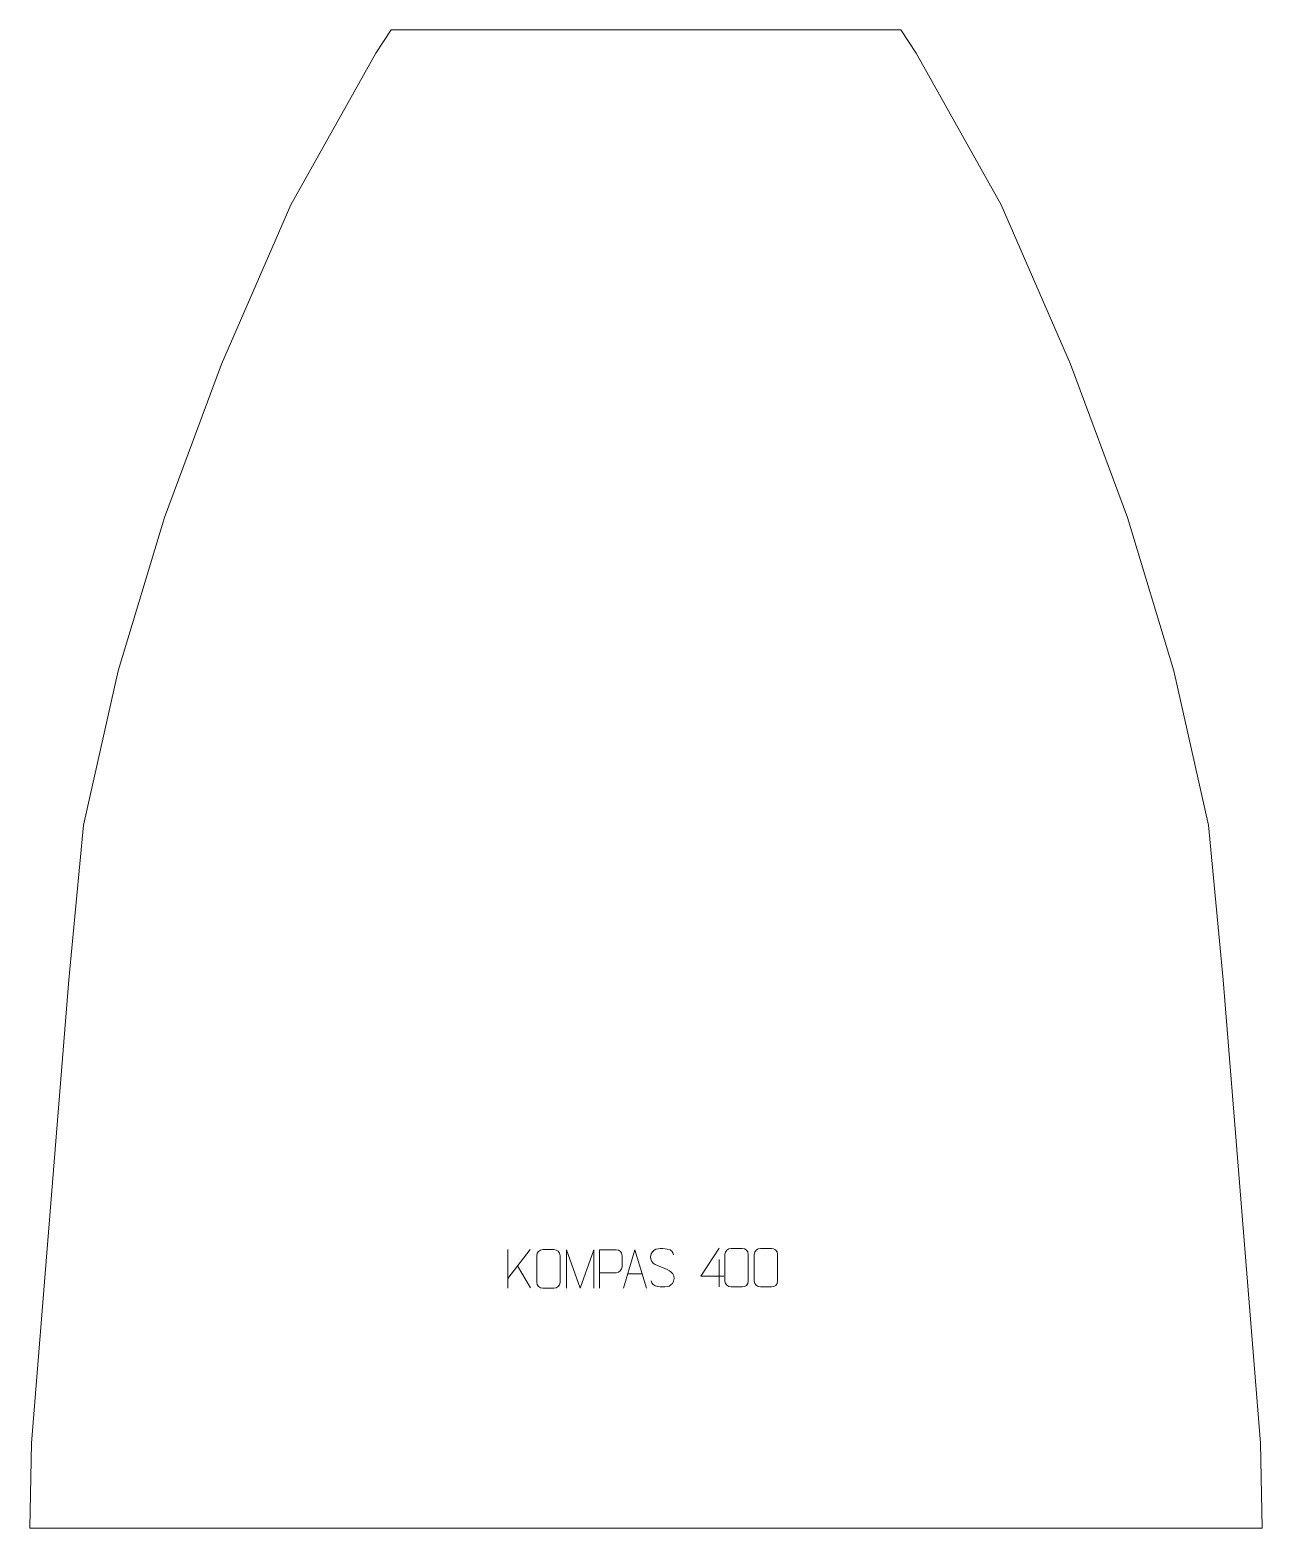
# Model space of a CAD drawing. Header units: millimetres. Extents: x -391 to 407, y 744 to 1714.
import ezdxf

# ---------------------------------------------------------------- set-up
doc = ezdxf.new("R2010")
doc.units = ezdxf.units.MM
doc.header["$MEASUREMENT"] = 0
doc.layers.add('layer 1', color=7, linetype='Continuous')

msp = doc.modelspace()

# ---------------------------------------------------------------- linework, layer by layer
at = {"layer": 'layer 1', "color": 242, "lineweight": 9}
msp.add_open_spline([(-156.9632, 1714.4039), (-156.9632, 1714.4039), (173.037, 1714.4039), (173.037, 1714.4039), (173.037, 1714.4039), (173.037, 1714.4039), (183.0367, 1699.4039), (183.0367, 1699.4039), (183.0367, 1699.4039), (183.0367, 1699.4039), (238.0372, 1601.1586), (238.0372, 1601.1586), (238.0372, 1601.1586), (238.0372, 1601.1586), (283.0371, 1497.9836), (283.0371, 1497.9836), (283.0371, 1497.9836), (283.0371, 1497.9836), (320.0368, 1398.6946), (320.0368, 1398.6946), (320.0368, 1398.6946), (320.0368, 1398.6946), (350.0364, 1299.4044), (350.0364, 1299.4044), (350.0364, 1299.4044), (350.0364, 1299.4044), (372.5369, 1199.4041), (372.5369, 1199.4041), (372.5369, 1199.4041), (372.5369, 1199.4041), (382.0359, 1099.4053), (382.0359, 1099.4053), (382.0359, 1099.4053), (382.0359, 1099.4053), (406.0368, 799.4046), (406.0368, 799.4046), (406.0368, 799.4046), (406.0368, 799.4046), (407.1369, 744.4053), (407.1369, 744.4053), (407.1369, 744.4053), (407.1369, 744.4053), (-391.0631, 744.4053), (-391.0631, 744.4053), (-391.0631, 744.4053), (-391.0631, 744.4053), (-389.963, 799.4046), (-389.963, 799.4046), (-389.963, 799.4046), (-389.963, 799.4046), (-365.9636, 1099.4053), (-365.9636, 1099.4053), (-365.9636, 1099.4053), (-365.9636, 1099.4053), (-356.4631, 1199.4041), (-356.4631, 1199.4041), (-356.4631, 1199.4041), (-356.4631, 1199.4041), (-333.9626, 1299.4044), (-333.9626, 1299.4044), (-333.9626, 1299.4044), (-333.9626, 1299.4044), (-303.963, 1398.6946), (-303.963, 1398.6946), (-303.963, 1398.6946), (-303.963, 1398.6946), (-266.9629, 1497.9836), (-266.9629, 1497.9836), (-266.9629, 1497.9836), (-266.9629, 1497.9836), (-221.9634, 1601.1586), (-221.9634, 1601.1586), (-221.9634, 1601.1586), (-221.9634, 1601.1586), (-166.9629, 1699.4039), (-166.9629, 1699.4039), (-166.9629, 1699.4039), (-166.9629, 1699.4039), (-156.9632, 1714.4039), (-156.9632, 1714.4039)], degree=3, knots=[0, 0, 0, 0, 0.04761905, 0.04761905, 0.04761905, 0.04761905, 0.0952381, 0.0952381, 0.0952381, 0.0952381, 0.14285714, 0.14285714, 0.14285714, 0.14285714, 0.19047619, 0.19047619, 0.19047619, 0.19047619, 0.23809524, 0.23809524, 0.23809524, 0.23809524, 0.28571429, 0.28571429, 0.28571429, 0.28571429, 0.33333333, 0.33333333, 0.33333333, 0.33333333, 0.38095238, 0.38095238, 0.38095238, 0.38095238, 0.42857143, 0.42857143, 0.42857143, 0.42857143, 0.47619048, 0.47619048, 0.47619048, 0.47619048, 0.52380952, 0.52380952, 0.52380952, 0.52380952, 0.57142857, 0.57142857, 0.57142857, 0.57142857, 0.61904762, 0.61904762, 0.61904762, 0.61904762, 0.66666667, 0.66666667, 0.66666667, 0.66666667, 0.71428571, 0.71428571, 0.71428571, 0.71428571, 0.76190476, 0.76190476, 0.76190476, 0.76190476, 0.80952381, 0.80952381, 0.80952381, 0.80952381, 0.85714286, 0.85714286, 0.85714286, 0.85714286, 0.9047619, 0.9047619, 0.9047619, 0.9047619, 1, 1, 1, 1], dxfattribs=at)
at = {"layer": 'layer 1', "color": 250, "lineweight": 9}
for points in [[(-81.4411, 924.7084), (-81.4411, 924.7084), (-81.4411, 899.7548), (-81.4411, 899.7548)], [(-67.0782, 924.7084), (-67.0782, 924.7084), (-81.4411, 906.0687), (-81.4411, 906.0687)], [(-66.7532, 899.8506), (-66.7532, 899.8506), (-75.2158, 914.1642), (-75.2158, 914.1642)], [(55.485, 918.2401), (55.485, 918.2401), (55.485, 900.5754), (55.485, 900.5754)], [(-3.7918, 908.8985), (-3.7918, 908.8985), (5.6952, 908.8985), (5.6952, 908.8985)]]:
    msp.add_open_spline(points, degree=3, dxfattribs=at)
for points, knots in [([(-58.7966, 924.6635), (-56.4305, 924.6635), (-54.064, 924.6635), (-51.6975, 924.6635), (-51.6975, 924.6635), (-49.717, 924.6991), (-47.691, 923.2048), (-47.6639, 920.7627), (-47.6639, 920.7627), (-47.6643, 915.0053), (-47.6643, 909.2475), (-47.6639, 903.4893), (-47.6639, 903.4893), (-47.806, 901.1617), (-49.5124, 899.6794), (-51.6975, 899.6686), (-51.6975, 899.6686), (-54.0699, 899.669), (-56.4423, 899.669), (-58.8143, 899.6686), (-58.8143, 899.6686), (-60.7728, 899.563), (-62.7792, 901.4509), (-62.7678, 903.4719), (-62.7678, 903.4719), (-62.7674, 909.2525), (-62.7674, 915.0328), (-62.7678, 920.8126), (-62.7678, 920.8126), (-62.7635, 922.9546), (-60.9864, 924.6771), (-58.7966, 924.6635)], [0, 0, 0, 0, 0.11111111, 0.11111111, 0.11111111, 0.11111111, 0.22222222, 0.22222222, 0.22222222, 0.22222222, 0.33333333, 0.33333333, 0.33333333, 0.33333333, 0.44444444, 0.44444444, 0.44444444, 0.44444444, 0.55555556, 0.55555556, 0.55555556, 0.55555556, 0.66666667, 0.66666667, 0.66666667, 0.66666667, 0.77777778, 0.77777778, 0.77777778, 0.77777778, 1, 1, 1, 1]), ([(-43.4986, 899.6471), (-43.4986, 899.6471), (-43.4986, 924.605), (-43.4986, 924.605), (-43.4986, 924.605), (-43.4986, 924.605), (-34.5816, 899.6471), (-34.5816, 899.6471), (-34.5816, 899.6471), (-34.5816, 899.6471), (-25.8298, 924.6045), (-25.8298, 924.6045), (-25.8298, 924.6045), (-25.8298, 924.6045), (-25.8298, 899.6471), (-25.8298, 899.6471)], [0, 0, 0, 0, 0.2, 0.2, 0.2, 0.2, 0.4, 0.4, 0.4, 0.4, 0.6, 0.6, 0.6, 0.6, 1, 1, 1, 1]), ([(-22.1551, 899.649), (-22.1551, 899.649), (-22.1551, 924.6026), (-22.1551, 924.6026), (-22.1551, 924.6026), (-18.5635, 924.6026), (-14.9714, 924.6026), (-11.3794, 924.6026), (-11.3794, 924.6026), (-9.0563, 924.5647), (-7.5003, 923.0746), (-7.5045, 920.7085), (-7.5045, 920.7085), (-7.5049, 918.6728), (-7.5049, 915.6135), (-7.5045, 913.5775), (-7.5045, 913.5775), (-7.511, 911.7021), (-9.3216, 909.7602), (-11.3293, 909.7411), (-11.3293, 909.7411), (-11.3293, 909.7411), (-22.1551, 909.7411), (-22.1551, 909.7411)], [0, 0, 0, 0, 0.14285714, 0.14285714, 0.14285714, 0.14285714, 0.28571429, 0.28571429, 0.28571429, 0.28571429, 0.42857143, 0.42857143, 0.42857143, 0.42857143, 0.57142857, 0.57142857, 0.57142857, 0.57142857, 0.71428571, 0.71428571, 0.71428571, 0.71428571, 1, 1, 1, 1]), ([(-6.5119, 899.6491), (-6.5119, 899.6491), (0.8523, 924.6026), (0.8523, 924.6026), (0.8523, 924.6026), (0.8523, 924.6026), (8.4153, 899.6491), (8.4153, 899.6491)], [0, 0, 0, 0, 0.33333333, 0.33333333, 0.33333333, 0.33333333, 1, 1, 1, 1]), ([(18.6338, 913.1258), (14.3894, 914.5962), (9.4858, 916.392), (11.489, 921.9123), (11.489, 921.9123), (12.9912, 926.0522), (18.2, 925.6637), (21.8003, 925.0626), (21.8003, 925.0626), (24.6583, 924.5854), (25.5222, 923.3722), (25.8325, 921.2881)], [0, 0, 0, 0, 0.25, 0.25, 0.25, 0.25, 0.5, 0.5, 0.5, 0.5, 1, 1, 1, 1]), ([(58.4291, 907.479), (58.4291, 907.479), (43.6074, 907.479), (43.6074, 907.479), (43.6074, 907.479), (43.6074, 907.479), (55.485, 925.5495), (55.485, 925.5495)], [0, 0, 0, 0, 0.33333333, 0.33333333, 0.33333333, 0.33333333, 1, 1, 1, 1]), ([(63.1802, 925.4798), (65.5463, 925.4798), (67.9128, 925.4798), (70.2793, 925.4798), (70.2793, 925.4798), (72.2598, 925.5154), (74.2858, 924.0211), (74.3129, 921.579), (74.3129, 921.579), (74.3125, 915.8216), (74.3125, 910.0638), (74.3129, 904.3056), (74.3129, 904.3056), (74.1708, 901.978), (72.4644, 900.4957), (70.2793, 900.4849), (70.2793, 900.4849), (67.9069, 900.4853), (65.5345, 900.4853), (63.1625, 900.4849), (63.1625, 900.4849), (61.204, 900.3793), (59.1976, 902.2672), (59.209, 904.2882), (59.209, 904.2882), (59.2094, 910.0688), (59.2094, 915.8491), (59.209, 921.6289), (59.209, 921.6289), (59.2133, 923.7709), (60.9904, 925.4934), (63.1802, 925.4798)], [0, 0, 0, 0, 0.11111111, 0.11111111, 0.11111111, 0.11111111, 0.22222222, 0.22222222, 0.22222222, 0.22222222, 0.33333333, 0.33333333, 0.33333333, 0.33333333, 0.44444444, 0.44444444, 0.44444444, 0.44444444, 0.55555556, 0.55555556, 0.55555556, 0.55555556, 0.66666667, 0.66666667, 0.66666667, 0.66666667, 0.77777778, 0.77777778, 0.77777778, 0.77777778, 1, 1, 1, 1]), ([(82.1802, 925.4798), (84.5463, 925.4798), (86.9128, 925.4798), (89.2793, 925.4798), (89.2793, 925.4798), (91.2598, 925.5154), (93.2858, 924.0211), (93.3129, 921.579), (93.3129, 921.579), (93.3125, 915.8216), (93.3125, 910.0638), (93.3129, 904.3056), (93.3129, 904.3056), (93.1708, 901.978), (91.4644, 900.4957), (89.2793, 900.4849), (89.2793, 900.4849), (86.9069, 900.4853), (84.5345, 900.4853), (82.1625, 900.4849), (82.1625, 900.4849), (80.204, 900.3793), (78.1976, 902.2672), (78.209, 904.2882), (78.209, 904.2882), (78.2094, 910.0688), (78.2094, 915.8491), (78.209, 921.6289), (78.209, 921.6289), (78.2133, 923.7709), (79.9904, 925.4934), (82.1802, 925.4798)], [0, 0, 0, 0, 0.11111111, 0.11111111, 0.11111111, 0.11111111, 0.22222222, 0.22222222, 0.22222222, 0.22222222, 0.33333333, 0.33333333, 0.33333333, 0.33333333, 0.44444444, 0.44444444, 0.44444444, 0.44444444, 0.55555556, 0.55555556, 0.55555556, 0.55555556, 0.66666667, 0.66666667, 0.66666667, 0.66666667, 0.77777778, 0.77777778, 0.77777778, 0.77777778, 1, 1, 1, 1]), ([(18.6338, 913.1257), (22.6487, 911.479), (27.6736, 909.5907), (25.8412, 904.2304), (25.8412, 904.2304), (24.3828, 899.964), (19.4765, 900.2207), (15.7538, 900.7754), (15.7538, 900.7754), (13.0063, 901.1852), (11.7866, 902.3987), (11.4089, 904.5109)], [0, 0, 0, 0, 0.25, 0.25, 0.25, 0.25, 0.5, 0.5, 0.5, 0.5, 1, 1, 1, 1])]:
    msp.add_open_spline(points, degree=3, knots=knots, dxfattribs=at)

doc.saveas('drawing.dxf')
